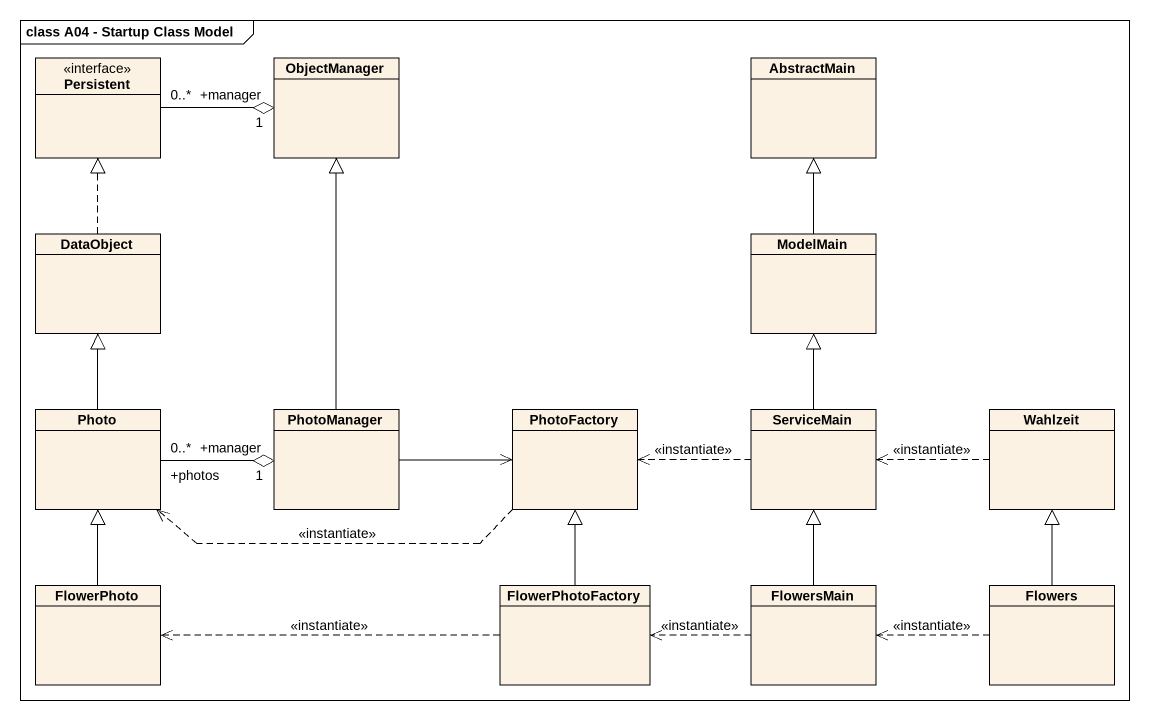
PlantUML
@startuml
mainframe class A04 - Startup Class Model
hide circle
hide empty members
class Persistent <<interface>>
class ObjectManager
class AbstractMain
class DataObject
class ModelMain
class Photo
class PhotoManager
class PhotoFactory
class ServiceMain
class Wahlzeit
class FlowerPhoto
class FlowerPhotoFactory
class FlowersMain
class Flowers
ObjectManager "+manager\n1" o-left- "0..*" Persistent
DataObject .up.|> Persistent
ModelMain -up-|> AbstractMain
Photo -up-|> DataObject
PhotoManager -up-|> ObjectManager
PhotoManager "+manager\n1" o-left- "+photos\n0..*" Photo
PhotoManager -right-> PhotoFactory
PhotoFactory .left.> Photo : <<instantiate>>
ServiceMain -up-|> ModelMain
ServiceMain .left.> PhotoFactory : <<instantiate>>
Wahlzeit .left.> ServiceMain : <<instantiate>>
FlowerPhoto -up-|> Photo
FlowerPhotoFactory -up-|> PhotoFactory
FlowerPhotoFactory .left.> FlowerPhoto : <<instantiate>>
FlowersMain -up-|> ServiceMain
FlowersMain .left.> FlowerPhotoFactory : <<instantiate>>
Flowers -up-|> Wahlzeit
Flowers .left.> FlowersMain : <<instantiate>>
@enduml
